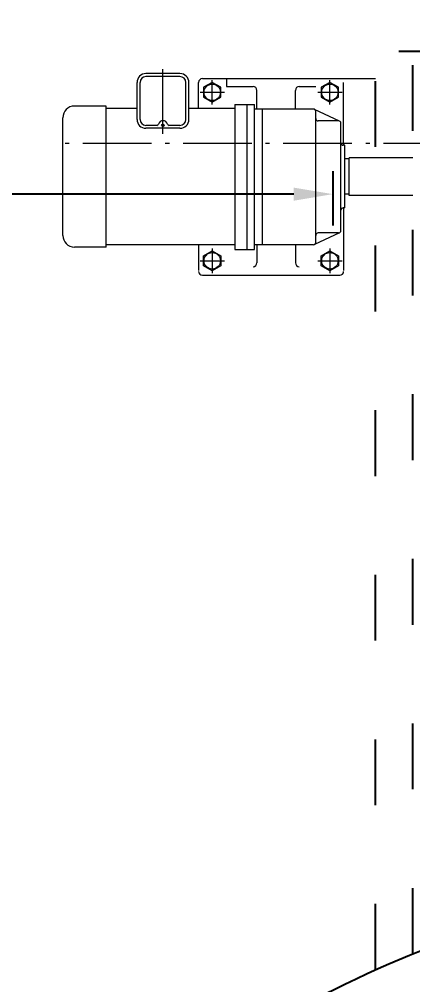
# Model space of a CAD drawing. Header units: millimetres. Extents: x 4969 to 37601, y -771 to 6478.
# Drawn here: x 8776 to 9277, y 35 to 1266 of the extents above; entities that cross this region are included whole.
import ezdxf

# ---------------------------------------------------------------- set-up
doc = ezdxf.new("R2010")
doc.units = ezdxf.units.MM
doc.header["$LTSCALE"] = 7
doc.header["$MEASUREMENT"] = 0
doc.linetypes.add('FC0300M0001$0$CENTER', pattern=[18.25, 12.5, -2.5, 0.75, -2.5])
doc.linetypes.add('REMOTE_CONTROLBOX$0$ACAD_ISO03W100', pattern=[30, 12, -18])
doc.layers.get('0').update_dxf_attribs({"linetype": 'CONTINUOUS'})
doc.layers.get('Defpoints').update_dxf_attribs({"linetype": 'CONTINUOUS'})
doc.layers.add('FC0300M0001$0$1', color=7, linetype='CONTINUOUS', lineweight=15)
doc.layers.add('FC0300M0001$0$2', color=3, linetype='FC0300M0001$0$CENTER', lineweight=5)
doc.styles.get("Standard").update_dxf_attribs({"font": 'ISOCP'})
doc.dimstyles.new('PS-20', dxfattribs={"dimscale": 20, "dimtxt": 3.2, "dimasz": 2.5, "dimexe": 2, "dimexo": 2.5, "dimgap": 2, "dimtad": 1, "dimtoh": 1, "dimrnd": 0.05, "dimzin": 12, "dimdsep": 46, "dimtxsty": 'Standard', "dimcen": 0, "dimclrt": 2, "dimazin": 3, "dimtfac": 1, "dimtofl": 0, "dimtmove": 0, "dimatfit": 3, "dimfxl": 0, "dimtolj": 1, "dimtzin": 0, "dimarcsym": 0})

# ---------------------------------------------------------------- blocks, each defined once
blk = doc.blocks.new('*D208')
at = {"color": 0, "lineweight": -2}
for p, q in [((7030, 1381.4), (7030, 1003.2)), ((9175.8, 1072.6), (9175.8, 1003.2)), ((9125.8, 1043.2), (7080, 1043.2))]:
    blk.add_line(p, q, dxfattribs=at)
at = {"color": 0}
for points in [[(7080, 1051.5), (7080, 1034.8), (7030, 1043.2)], [(9125.8, 1051.5), (9125.8, 1034.8), (9175.8, 1043.2)]]:
    blk.add_solid(points, dxfattribs=at)
at = {"layer": 'Defpoints', "color": 0}
for p in [(7030, 1431.4), (9175.8, 1122.6), (7030, 1043.2)]:
    blk.add_point(p, dxfattribs=at)
at = {"color": 2, "insert": (8102.9, 1115.2), "char_height": 64, "attachment_point": 5}
blk.add_mtext('\\A1;2145.8', dxfattribs=at)

msp = doc.modelspace()

# ---------------------------------------------------------------- linework, layer by layer
at = {"color": 6, "linetype": 'REMOTE_CONTROLBOX$0$ACAD_ISO03W100'}
msp.add_line((9259.962, 1225.613, -0.01), (9719.962, 1225.613, -0.01), dxfattribs=at)
at = {"color": 6, "linetype": 'REMOTE_CONTROLBOX$0$ACAD_ISO03W100', "elevation": -0.01}
for points in [[(9229.962, 53.491), (9229.962, 1225.613)], [(9277.462, 73.803), (9277.462, 1225.613)]]:
    msp.add_lwpolyline(points, dxfattribs=at)
msp.add_spline([(9103.109, -8.706, -0.01), (9436.552, 56.887, -0.01), (9439.178, -34.944, -0.01), (9851.387, 12.283, -0.01)], degree=3)
at = {"layer": 'FC0300M0001$0$1', "ltscale": 10}
for p, q in [((8980.812, 1197.01, -0.01), (8937.492, 1197.01, -0.01)), ((8926.092, 1138.558, -0.01), (8926.092, 1185.61, -0.01)), ((8929.892, 1138.558, -0.01), (8929.892, 1185.61, -0.01)), ((8959.152, 1193.21, -0.01), (8937.492, 1193.21, -0.01)), ((8980.812, 1193.21, -0.01), (8959.152, 1193.21, -0.01)), ((8988.412, 1138.558, -0.01), (8988.412, 1185.61, -0.01)), ((8992.212, 1138.558, -0.01), (8992.212, 1185.61, -0.01)), ((9004.462, 1152.613, -0.01), (9004.462, 1185.613, -0.01)), ((9009.462, 1190.613, -0.01), (9229.962, 1190.613, -0.01)), ((9040.29, 1190.613, -0.01), (9040.29, 1180.613, -0.01)), ((9189.462, 1105.613, -0.01), (9189.462, 1185.613, -0.01)), ((9040.29, 1180.613, -0.01), (9073.962, 1180.613, -0.01)), ((9078.962, 1151.671, -0.01), (9078.962, 1175.613, -0.01)), ((9127.962, 1151.671, -0.01), (9127.962, 1175.613, -0.01)), ((9132.962, 1180.613, -0.01), (9153.998, 1180.613, -0.01)), ((8886.942, 1155.613, -0.01), (8846.462, 1155.613, -0.01)), ((8886.942, 975.613, -0.01), (8886.942, 1155.613, -0.01)), ((8926.092, 1152.613, -0.01), (8886.942, 1152.613, -0.01)), ((9050.964, 1152.613, -0.01), (8992.212, 1152.613, -0.01)), ((9050.964, 1157.671, -0.01), (9050.964, 972.613, -0.01)), ((9050.964, 1157.671, -0.01), (9075.962, 1157.671, -0.01)), ((9065.962, 1157.671, -0.01), (9065.962, 972.613, -0.01)), ((9075.962, 972.613, -0.01), (9075.962, 1157.671, -0.01)), ((9150.962, 1151.671, -0.01), (9075.962, 1151.671, -0.01)), ((9085.962, 978.613, -0.01), (9085.962, 1151.671, -0.01)), ((9184.235, 1136.387, -0.01), (9152.235, 1151.387, -0.01)), ((9153.962, 981.613, -0.01), (9153.962, 1148.671, -0.01)), ((8831.462, 990.613, -0.01), (8831.462, 1140.613, -0.01)), ((9182.962, 1136.671, -0.01), (9156.962, 1136.671, -0.01)), ((9185.962, 996.613, -0.01), (9185.962, 1133.671, -0.01)), ((8951.299, 1130.958, -0.01), (8937.492, 1130.958, -0.01)), ((8980.812, 1127.158, -0.01), (8937.492, 1127.158, -0.01)), ((8980.812, 1130.958, -0.01), (8967.005, 1130.958, -0.01)), ((9190.962, 1105.613, -0.01), (9188.962, 1105.613, -0.01)), ((9190.962, 1025.613, -0.01), (9190.962, 1105.613, -0.01)), ((9196.462, 1088.113, -0.01), (9190.962, 1088.113, -0.01)), ((9196.462, 1041.613, -0.01), (9196.462, 1089.613, -0.01)), ((9277.462, 1089.613, -0.01), (9196.462, 1089.613, -0.01)), ((9277.462, 1089.613, -0.01), (9196.462, 1089.613, -0.01)), ((9196.462, 1043.113, -0.01), (9190.962, 1043.113, -0.01)), ((9277.462, 1041.613, -0.01), (9196.462, 1041.613, -0.01)), ((9075.962, 972.613, -0.01), (9075.962, 1031.595, -0.01)), ((9190.962, 1025.613, -0.01), (9188.962, 1025.613, -0.01)), ((9189.462, 1025.613, -0.01), (9189.462, 945.613, -0.01)), ((9184.235, 993.897, -0.01), (9152.235, 978.897, -0.01)), ((9182.962, 993.613, -0.01), (9156.962, 993.613, -0.01)), ((8886.942, 975.613, -0.01), (8846.462, 975.613, -0.01)), ((9050.964, 978.613, -0.01), (8886.942, 978.613, -0.01)), ((9004.462, 978.613, -0.01), (9004.462, 945.613, -0.01)), ((9150.962, 978.613, -0.01), (9075.962, 978.613, -0.01)), ((9078.962, 979.555, -0.01), (9078.962, 955.613, -0.01)), ((9127.962, 979.555, -0.01), (9127.962, 955.613, -0.01)), ((9050.964, 972.613, -0.01), (9075.962, 972.613, -0.01)), ((9009.462, 939.671, -0.01), (9184.462, 939.671, -0.01))]:
    msp.add_line(p, q, dxfattribs=at)
at = {"layer": 'FC0300M0001$0$1', "elevation": -0.01}
for points in [[(9010.962, 1166.762), (9021.962, 1160.411), (9032.962, 1166.762), (9032.962, 1179.464), (9021.962, 1185.815), (9010.962, 1179.464)], [(9160.962, 1166.762), (9171.962, 1160.411), (9182.962, 1166.762), (9182.962, 1179.464), (9171.962, 1185.815), (9160.962, 1179.464)], [(9010.962, 964.464), (9021.962, 970.815), (9032.962, 964.464), (9032.962, 951.762), (9021.962, 945.411), (9010.962, 951.762)], [(9160.962, 964.464), (9171.962, 970.815), (9182.962, 964.464), (9182.962, 951.762), (9171.962, 945.411), (9160.962, 951.762)]]:
    msp.add_lwpolyline(points, close=True, dxfattribs=at)
at = {"layer": 'FC0300M0001$0$1'}
for centre in [(9021.962, 1173.113, -0.01), (9171.962, 1173.113, -0.01), (9021.962, 958.113, -0.01), (9171.962, 958.113, -0.01)]:
    msp.add_circle(centre, 10.5, dxfattribs=at)
at = {"layer": 'FC0300M0001$0$1', "ltscale": 10}
msp.add_circle((8959.152, 1130.958, -0.01), 1.728, dxfattribs=at)
for centre, radius, start, end in [((8937.492, 1185.61, -0.01), 11.4, 90, 180), ((8980.812, 1185.61, -0.01), 11.4, 0, 90), ((8937.492, 1185.61, -0.01), 7.6, 90, 180), ((8980.812, 1185.61, -0.01), 7.6, 0, 90), ((9009.462, 1185.613, -0.01), 5, 90, 180), ((9073.962, 1175.613, -0.01), 5, 0, 90), ((9132.962, 1175.613, -0.01), 5, 90, 180), ((8846.462, 1140.613, -0.01), 15, 90, 180), ((9150.962, 1148.671, -0.01), 3, 0, 90), ((8937.492, 1138.558, -0.01), 11.4, 180, 270), ((8937.492, 1138.558, -0.01), 7.6, 180, 270), ((8959.152, 1130.958, -0.01), 5.898, 16.189248, 163.810752), ((8980.812, 1138.558, -0.01), 11.4, 270, 0), ((8980.812, 1138.558, -0.01), 7.6, 270, 0), ((9156.962, 1139.671, -0.01), 3, 180, 270), ((9182.962, 1133.671, -0.01), 3, 0, 90), ((8951.299, 1133.238, -0.01), 2.28, 270, 343.810752), ((8967.005, 1133.238, -0.01), 2.28, 196.189248, 270), ((9188.962, 1108.613, -0.01), 3, 180, 270), ((9188.962, 1022.613, -0.01), 3, 90, 180), ((8846.462, 990.613, -0.01), 15, 180, 270), ((9156.962, 990.613, -0.01), 3, 90, 180), ((9182.962, 996.613, -0.01), 3, 270, 0), ((9150.962, 981.613, -0.01), 3, 270, 0), ((9073.962, 955.613, -0.01), 5, 270, 0), ((9132.962, 955.613, -0.01), 5, 180, 270), ((9009.462, 944.671, -0.01), 5, 180, 270), ((9184.462, 944.671, -0.01), 5, 270, 0)]:
    msp.add_arc(centre, radius, start, end, dxfattribs=at)
at = {"layer": 'FC0300M0001$0$2'}
for p, q in [((8959.152, 1120.009, -0.01), (8959.152, 1202.717, -0.01)), ((9021.962, 1157.498, -0.01), (9021.962, 1188.727, -0.01)), ((9171.962, 1157.498, -0.01), (9171.962, 1188.727, -0.01)), ((9006.348, 1173.113, -0.01), (9037.576, 1173.113, -0.01)), ((9156.348, 1173.113, -0.01), (9187.576, 1173.113, -0.01)), ((9711.04, 1107.762, -0.01), (8819.624, 1107.762, -0.01)), ((9021.962, 973.727, -0.01), (9021.962, 942.498, -0.01)), ((9171.962, 973.727, -0.01), (9171.962, 942.498, -0.01)), ((9006.348, 958.113, -0.01), (9037.576, 958.113, -0.01)), ((9156.348, 958.113, -0.01), (9187.576, 958.113, -0.01))]:
    msp.add_line(p, q, dxfattribs=at)

# ---------------------------------------------------------------- dimensions: what is measured, and where the dimension line sits
dim = msp.add_linear_dim(base=(7029.962, 1043.166, -0.01), p1=(9175.768, 1122.613, -0.01), p2=(7029.962, 1431.385, -0.01), dimstyle='PS-20')
dim.commit()
dim.dimension.update_dxf_attribs({"geometry": '*D208', "text_midpoint": (8102.865, 1115.172, -0.01)})

doc.saveas('drawing.dxf')
